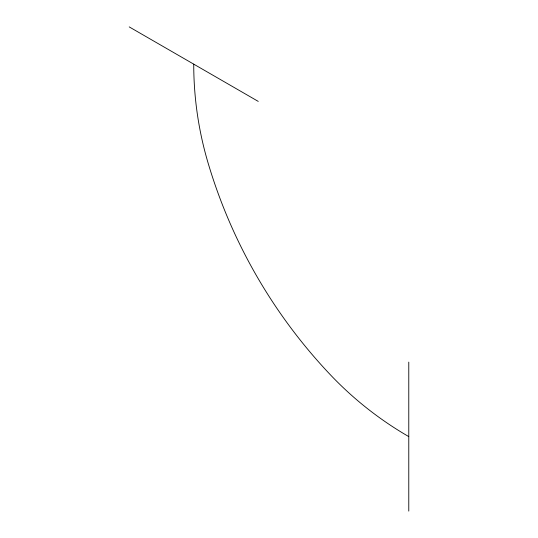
<?xml version="1.0" encoding="UTF-8"?>
<svg xmlns="http://www.w3.org/2000/svg" width="538" height="538" viewBox="0 0 538 538"><rect width="100%" height="100%" fill="white"/><g stroke="black" fill="none" stroke-linecap="round" stroke-linejoin="round"><path stroke-width="0.81" d="M129.221 26.9L258.247 101.393M408.779 362.114L408.779 511.1M408.779 436.607A347.521 347.521 0 0 1 330.245 374.643A525.007 525.007 0 0 1 208.132 163.142A347.521 347.521 0 0 1 193.734 64.143"/></g></svg>
